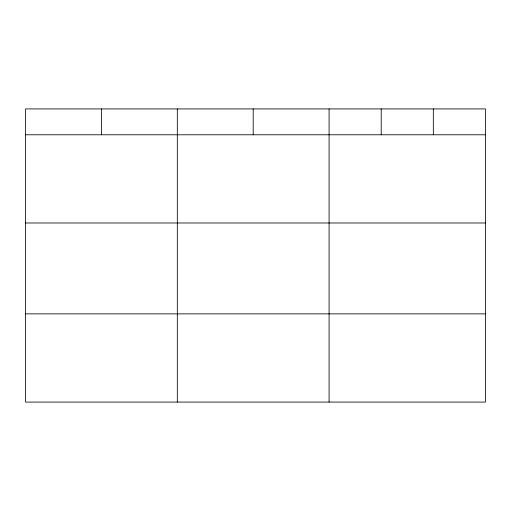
<?xml version="1.0" encoding="UTF-8"?>
<svg xmlns="http://www.w3.org/2000/svg" width="511" height="511" viewBox="0 0 511 511"><rect width="100%" height="100%" fill="white"/><g stroke="black" fill="none" stroke-linecap="round" stroke-linejoin="round"><path stroke-width="0.77" d="M485.45 222.988L485.45 108.92L25.55 108.92L25.55 402.08L485.45 402.08L485.45 222.988L25.55 222.988M25.55 134.783L485.45 134.783M25.55 313.869L485.45 313.869M433.328 108.92L433.328 134.783M381.206 108.92L381.206 134.783M329.084 108.92L329.084 402.08M253.201 108.92L253.201 134.783M177.317 108.92L177.317 402.08M101.434 108.92L101.434 134.783"/></g></svg>
